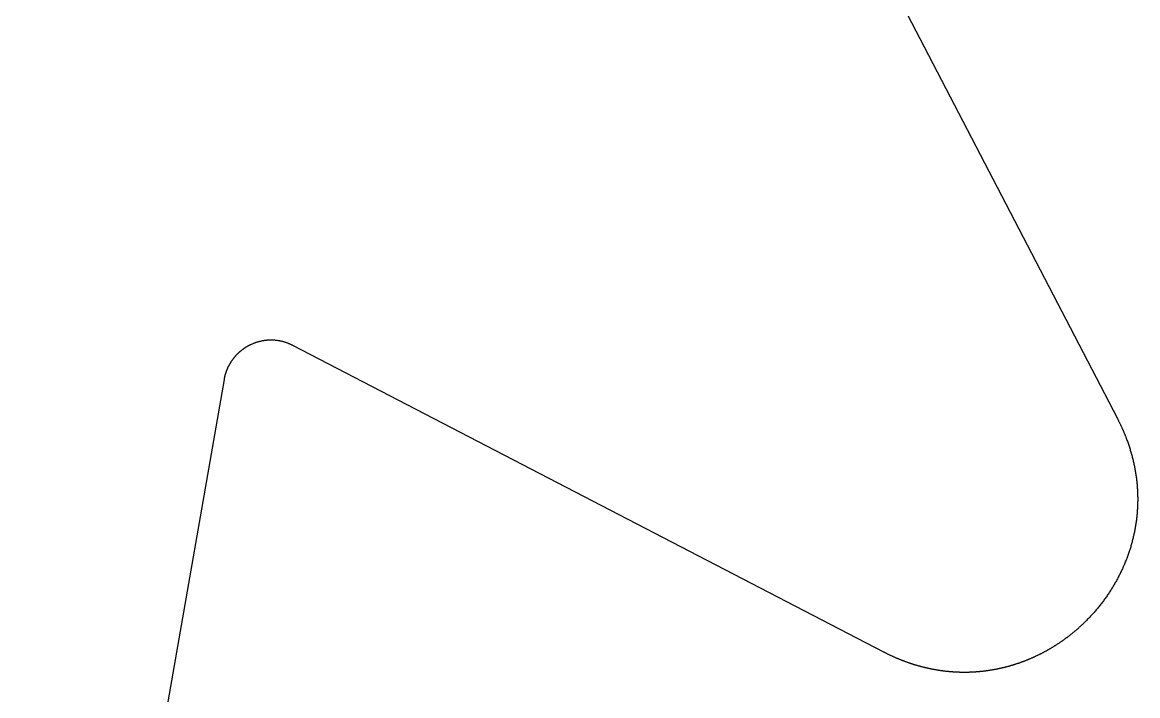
# Model space of a CAD drawing. Header units: millimetres. Extents: x 70 to 130, y -130 to -70.
# Drawn here: x 102.23 to 116.82, y -117.13 to -108.31 of the extents above; entities that cross this region are included whole.
import ezdxf

# ---------------------------------------------------------------- set-up
doc = ezdxf.new("R2010")
doc.units = ezdxf.units.MM
doc.layers.add('Edge.Cuts', color=254, linetype='CONTINUOUS', true_color=0xd0d2cd)

msp = doc.modelspace()

# ---------------------------------------------------------------- linework, layer by layer
at = {"layer": 'Edge.Cuts', "linetype": 'CONTINUOUS'}
for p, q in [((112.546721, -105.773006), (116.558604, -113.499871)), ((105.335087, -112.492098), (105.328228, -112.493867)), ((105.341964, -112.490407), (105.335087, -112.492098)), ((105.348856, -112.488794), (105.341964, -112.490407)), ((105.355763, -112.487261), (105.348856, -112.488794)), ((105.362683, -112.485805), (105.355763, -112.487261)), ((105.369617, -112.484429), (105.362683, -112.485805)), ((105.376563, -112.483132), (105.369617, -112.484429)), ((105.38352, -112.481914), (105.376563, -112.483132)), ((105.390487, -112.480776), (105.38352, -112.481914)), ((105.397464, -112.479717), (105.390487, -112.480776)), ((105.404448, -112.478737), (105.397464, -112.479717)), ((105.411441, -112.477837), (105.404448, -112.478737)), ((105.41844, -112.477017), (105.411441, -112.477837)), ((105.425444, -112.476276), (105.41844, -112.477017)), ((105.432454, -112.475616), (105.425444, -112.476276)), ((105.439467, -112.475035), (105.432454, -112.475616)), ((105.446484, -112.474534), (105.439467, -112.475035)), ((105.453503, -112.474113), (105.446484, -112.474534)), ((105.460523, -112.473772), (105.453503, -112.474113)), ((105.467544, -112.473511), (105.460523, -112.473772)), ((105.474566, -112.47333), (105.467544, -112.473511)), ((105.481586, -112.473228), (105.474566, -112.47333)), ((105.488604, -112.473207), (105.481586, -112.473228)), ((105.495621, -112.473265), (105.488604, -112.473207)), ((105.502634, -112.473404), (105.495621, -112.473265)), ((105.509643, -112.473622), (105.502634, -112.473404)), ((105.516647, -112.47392), (105.509643, -112.473622)), ((105.523647, -112.474298), (105.516647, -112.47392)), ((105.53064, -112.474755), (105.523647, -112.474298)), ((105.537627, -112.475292), (105.53064, -112.474755)), ((105.544606, -112.475908), (105.537627, -112.475292)), ((105.551577, -112.476604), (105.544606, -112.475908)), ((105.55854, -112.47738), (105.551577, -112.476604)), ((105.565494, -112.478234), (105.55854, -112.47738)), ((105.572437, -112.479168), (105.565494, -112.478234)), ((105.57937, -112.480182), (105.572437, -112.479168)), ((105.586292, -112.481274), (105.57937, -112.480182)), ((105.593203, -112.482445), (105.586292, -112.481274)), ((105.600101, -112.483696), (105.593203, -112.482445)), ((105.606986, -112.485025), (105.600101, -112.483696)), ((105.613858, -112.486433), (105.606986, -112.485025)), ((105.620716, -112.487919), (105.613858, -112.486433)), ((105.62756, -112.489485), (105.620716, -112.487919)), ((105.634389, -112.491128), (105.62756, -112.489485)), ((105.641202, -112.492851), (105.634389, -112.491128)), ((105.648, -112.494651), (105.641202, -112.492851)), ((105.062953, -112.638807), (105.060358, -112.641203)), ((105.065564, -112.636424), (105.062953, -112.638807)), ((105.068187, -112.634056), (105.065564, -112.636424)), ((105.070825, -112.631702), (105.068187, -112.634056)), ((105.073477, -112.629363), (105.070825, -112.631702)), ((105.076143, -112.627038), (105.073477, -112.629363)), ((105.078821, -112.624728), (105.076143, -112.627038)), ((105.081515, -112.622432), (105.078821, -112.624728)), ((105.08422, -112.620152), (105.081515, -112.622432)), ((105.086941, -112.617886), (105.08422, -112.620152)), ((105.089673, -112.615636), (105.086941, -112.617886)), ((105.09242, -112.6134), (105.089673, -112.615636)), ((105.095179, -112.61118), (105.09242, -112.6134)), ((105.097952, -112.608974), (105.095179, -112.61118)), ((105.100736, -112.606785), (105.097952, -112.608974)), ((105.103535, -112.60461), (105.100736, -112.606785)), ((105.106345, -112.602451), (105.103535, -112.60461)), ((105.109169, -112.600307), (105.106345, -112.602451)), ((105.112005, -112.598179), (105.109169, -112.600307)), ((105.114854, -112.596066), (105.112005, -112.598179)), ((105.117714, -112.59397), (105.114854, -112.596066)), ((105.120588, -112.591889), (105.117714, -112.59397)), ((105.123473, -112.589824), (105.120588, -112.591889)), ((105.126371, -112.587775), (105.123473, -112.589824)), ((105.12928, -112.585742), (105.126371, -112.587775)), ((105.132201, -112.583726), (105.12928, -112.585742)), ((105.135134, -112.581725), (105.132201, -112.583726)), ((105.138078, -112.579741), (105.135134, -112.581725)), ((105.141034, -112.577773), (105.138078, -112.579741)), ((105.144002, -112.575822), (105.141034, -112.577773)), ((105.14698, -112.573887), (105.144002, -112.575822)), ((105.14997, -112.571969), (105.14698, -112.573887)), ((105.152971, -112.570067), (105.14997, -112.571969)), ((105.155983, -112.568182), (105.152971, -112.570067)), ((105.159006, -112.566314), (105.155983, -112.568182)), ((105.162039, -112.564463), (105.159006, -112.566314)), ((105.165083, -112.562629), (105.162039, -112.564463)), ((105.168138, -112.560812), (105.165083, -112.562629)), ((105.171203, -112.559012), (105.168138, -112.560812)), ((105.174279, -112.557229), (105.171203, -112.559012)), ((105.177364, -112.555463), (105.174279, -112.557229)), ((105.18046, -112.553715), (105.177364, -112.555463)), ((105.183565, -112.551984), (105.18046, -112.553715)), ((105.186681, -112.55027), (105.183565, -112.551984)), ((105.189806, -112.548574), (105.186681, -112.55027)), ((105.192941, -112.546895), (105.189806, -112.548574)), ((105.196085, -112.545234), (105.192941, -112.546895)), ((105.199238, -112.543591), (105.196085, -112.545234)), ((105.202401, -112.541965), (105.199238, -112.543591)), ((105.205573, -112.540357), (105.202401, -112.541965)), ((105.208754, -112.538767), (105.205573, -112.540357)), ((105.215142, -112.535641), (105.208754, -112.538767)), ((105.221565, -112.532588), (105.215142, -112.535641)), ((105.228022, -112.529606), (105.221565, -112.532588)), ((105.234511, -112.526698), (105.228022, -112.529606)), ((105.241032, -112.523863), (105.234511, -112.526698)), ((105.247583, -112.521102), (105.241032, -112.523863)), ((105.254164, -112.518416), (105.247583, -112.521102)), ((105.260774, -112.515804), (105.254164, -112.518416)), ((105.267411, -112.513267), (105.260774, -112.515804)), ((105.274075, -112.510806), (105.267411, -112.513267)), ((105.280765, -112.50842), (105.274075, -112.510806)), ((105.287479, -112.50611), (105.280765, -112.50842)), ((105.294217, -112.503877), (105.287479, -112.50611)), ((105.300978, -112.50172), (105.294217, -112.503877)), ((105.30776, -112.499641), (105.300978, -112.50172)), ((105.314563, -112.497639), (105.30776, -112.499641)), ((105.321386, -112.495714), (105.314563, -112.497639)), ((105.328228, -112.493867), (105.321386, -112.495714)), ((105.654781, -112.496531), (105.648, -112.494651)), ((105.661545, -112.498488), (105.654781, -112.496531)), ((105.668292, -112.500523), (105.661545, -112.498488)), ((105.675022, -112.502637), (105.668292, -112.500523)), ((105.681733, -112.504829), (105.675022, -112.502637)), ((105.688425, -112.507098), (105.681733, -112.504829)), ((105.695099, -112.509446), (105.688425, -112.507098)), ((105.701753, -112.511871), (105.695099, -112.509446)), ((105.708387, -112.514375), (105.701753, -112.511871)), ((105.715001, -112.516956), (105.708387, -112.514375)), ((105.721594, -112.519614), (105.715001, -112.516956)), ((105.728166, -112.522351), (105.721594, -112.519614)), ((105.734717, -112.525165), (105.728166, -112.522351)), ((105.741246, -112.528057), (105.734717, -112.525165)), ((105.747752, -112.531027), (105.741246, -112.528057)), ((105.754237, -112.534074), (105.747752, -112.531027)), ((105.760698, -112.537199), (105.754237, -112.534074)), ((105.767136, -112.540401), (105.760698, -112.537199)), ((105.773551, -112.543681), (105.767136, -112.540401)), ((113.501664, -116.556187), (105.773551, -112.543681)), ((104.946578, -112.783425), (104.944826, -112.786462)), ((104.948347, -112.7804), (104.946578, -112.783425)), ((104.950134, -112.777382), (104.948347, -112.7804)), ((104.951937, -112.774378), (104.950134, -112.777382)), ((104.953759, -112.771381), (104.951937, -112.774378)), ((104.955596, -112.768397), (104.953759, -112.771381)), ((104.957452, -112.765422), (104.955596, -112.768397)), ((104.959324, -112.762459), (104.957452, -112.765422)), ((104.961213, -112.759504), (104.959324, -112.762459)), ((104.963119, -112.756563), (104.961213, -112.759504)), ((104.965043, -112.75363), (104.963119, -112.756563)), ((104.966982, -112.75071), (104.965043, -112.75363)), ((104.968939, -112.747798), (104.966982, -112.75071)), ((104.970912, -112.7449), (104.968939, -112.747798)), ((104.972903, -112.742011), (104.970912, -112.7449)), ((104.974909, -112.739135), (104.972903, -112.742011)), ((104.976933, -112.736268), (104.974909, -112.739135)), ((104.978972, -112.733414), (104.976933, -112.736268)), ((104.981029, -112.73057), (104.978972, -112.733414)), ((104.983102, -112.727739), (104.981029, -112.73057)), ((104.985192, -112.724917), (104.983102, -112.727739)), ((104.987297, -112.722109), (104.985192, -112.724917)), ((104.989419, -112.719311), (104.987297, -112.722109)), ((104.991557, -112.716527), (104.989419, -112.719311)), ((104.993712, -112.713752), (104.991557, -112.716527)), ((104.995882, -112.710991), (104.993712, -112.713752)), ((104.998069, -112.70824), (104.995882, -112.710991)), ((105.000271, -112.705504), (104.998069, -112.70824)), ((105.002491, -112.702777), (105.000271, -112.705504)), ((105.004725, -112.700064), (105.002491, -112.702777)), ((105.006976, -112.697362), (105.004725, -112.700064)), ((105.009241, -112.694674), (105.006976, -112.697362)), ((105.011524, -112.691997), (105.009241, -112.694674)), ((105.013821, -112.689334), (105.011524, -112.691997)), ((105.016135, -112.686681), (105.013821, -112.689334)), ((105.018463, -112.684044), (105.016135, -112.686681)), ((105.020807, -112.681417), (105.018463, -112.684044)), ((105.023166, -112.678804), (105.020807, -112.681417)), ((105.025542, -112.676203), (105.023166, -112.678804)), ((105.027931, -112.673617), (105.025542, -112.676203)), ((105.030337, -112.671042), (105.027931, -112.673617)), ((105.032757, -112.668482), (105.030337, -112.671042)), ((105.035193, -112.665933), (105.032757, -112.668482)), ((105.037643, -112.6634), (105.035193, -112.665933)), ((105.040109, -112.660878), (105.037643, -112.6634)), ((105.042588, -112.658371), (105.040109, -112.660878)), ((105.045083, -112.655877), (105.042588, -112.658371)), ((105.047592, -112.653397), (105.045083, -112.655877)), ((105.050117, -112.65093), (105.047592, -112.653397)), ((105.052655, -112.648478), (105.050117, -112.65093)), ((105.055209, -112.646038), (105.052655, -112.648478)), ((105.057775, -112.643614), (105.055209, -112.646038)), ((105.060358, -112.641203), (105.057775, -112.643614)), ((104.885366, -112.929159), (104.884426, -112.932589)), ((104.886325, -112.925735), (104.885366, -112.929159)), ((104.887303, -112.92232), (104.886325, -112.925735)), ((104.888299, -112.918911), (104.887303, -112.92232)), ((104.889314, -112.915511), (104.888299, -112.918911)), ((104.890347, -112.912118), (104.889314, -112.915511)), ((104.891399, -112.908734), (104.890347, -112.912118)), ((104.89247, -112.905357), (104.891399, -112.908734)), ((104.893558, -112.901989), (104.89247, -112.905357)), ((104.894666, -112.898627), (104.893558, -112.901989)), ((104.895791, -112.895276), (104.894666, -112.898627)), ((104.896936, -112.89193), (104.895791, -112.895276)), ((104.898098, -112.888595), (104.896936, -112.89193)), ((104.899279, -112.885266), (104.898098, -112.888595)), ((104.900478, -112.881948), (104.899279, -112.885266)), ((104.901696, -112.878635), (104.900478, -112.881948)), ((104.902931, -112.875333), (104.901696, -112.878635)), ((104.904186, -112.872037), (104.902931, -112.875333)), ((104.905457, -112.868752), (104.904186, -112.872037)), ((104.906748, -112.865473), (104.905457, -112.868752)), ((104.908056, -112.862205), (104.906748, -112.865473)), ((104.909383, -112.858944), (104.908056, -112.862205)), ((104.910728, -112.855693), (104.909383, -112.858944)), ((104.912091, -112.852449), (104.910728, -112.855693)), ((104.913471, -112.849216), (104.912091, -112.852449)), ((104.91487, -112.845989), (104.913471, -112.849216)), ((104.916287, -112.842774), (104.91487, -112.845989)), ((104.917722, -112.839565), (104.916287, -112.842774)), ((104.919174, -112.836367), (104.917722, -112.839565)), ((104.920645, -112.833176), (104.919174, -112.836367)), ((104.922133, -112.829997), (104.920645, -112.833176)), ((104.92364, -112.826825), (104.922133, -112.829997)), ((104.925163, -112.823664), (104.92364, -112.826825)), ((104.926705, -112.82051), (104.925163, -112.823664)), ((104.928264, -112.817368), (104.926705, -112.82051)), ((104.929842, -112.814233), (104.928264, -112.817368)), ((104.931436, -112.811109), (104.929842, -112.814233)), ((104.933049, -112.807993), (104.931436, -112.811109)), ((104.934679, -112.804889), (104.933049, -112.807993)), ((104.936327, -112.801792), (104.934679, -112.804889)), ((104.937991, -112.798707), (104.936327, -112.801792)), ((104.939674, -112.79563), (104.937991, -112.798707)), ((104.941374, -112.792565), (104.939674, -112.79563)), ((104.943092, -112.789507), (104.941374, -112.792565)), ((104.944826, -112.786462), (104.943092, -112.789507)), ((104.871626, -112.990277), (102.233215, -128.122782)), ((104.872576, -112.984954), (104.871626, -112.990277)), ((104.873234, -112.981411), (104.872576, -112.984954)), ((104.87391, -112.977878), (104.873234, -112.981411)), ((104.874606, -112.974349), (104.87391, -112.977878)), ((104.87532, -112.97083), (104.874606, -112.974349)), ((104.876054, -112.967315), (104.87532, -112.97083)), ((104.876806, -112.963811), (104.876054, -112.967315)), ((104.877578, -112.960311), (104.876806, -112.963811)), ((104.878367, -112.956821), (104.877578, -112.960311)), ((104.879177, -112.953336), (104.878367, -112.956821)), ((104.880004, -112.949861), (104.879177, -112.953336)), ((104.880851, -112.94639), (104.880004, -112.949861)), ((104.881717, -112.94293), (104.880851, -112.94639)), ((104.882601, -112.939475), (104.881717, -112.94293)), ((104.883504, -112.936029), (104.882601, -112.939475)), ((104.884426, -112.932589), (104.883504, -112.936029)), ((116.558604, -113.499871), (116.561902, -113.50625)), ((116.561902, -113.50625), (116.565178, -113.51263)), ((116.565178, -113.51263), (116.568433, -113.519014)), ((116.568433, -113.519014), (116.571666, -113.525398)), ((116.571666, -113.525398), (116.574879, -113.531787)), ((116.574879, -113.531787), (116.578069, -113.538176)), ((116.578069, -113.538176), (116.581239, -113.544568)), ((116.581239, -113.544568), (116.584388, -113.550962)), ((116.584388, -113.550962), (116.587515, -113.557359)), ((116.587515, -113.557359), (116.590621, -113.563757)), ((116.590621, -113.563757), (116.593707, -113.570158)), ((116.593707, -113.570158), (116.59677, -113.57656)), ((116.59677, -113.57656), (116.599813, -113.582966)), ((116.599813, -113.582966), (116.602835, -113.589372)), ((116.602835, -113.589372), (116.605836, -113.595782)), ((116.605836, -113.595782), (116.608815, -113.602193)), ((116.608815, -113.602193), (116.611774, -113.608607)), ((116.611774, -113.608607), (116.614711, -113.615022)), ((116.614711, -113.615022), (116.617628, -113.62144)), ((116.617628, -113.62144), (116.620523, -113.627859)), ((116.620523, -113.627859), (116.623397, -113.634281)), ((116.623397, -113.634281), (116.62625, -113.640704)), ((116.62625, -113.640704), (116.629083, -113.647131)), ((116.629083, -113.647131), (116.631894, -113.653558)), ((116.631894, -113.653558), (116.634685, -113.659988)), ((116.634685, -113.659988), (116.637455, -113.666419)), ((116.637455, -113.666419), (116.640204, -113.672854)), ((116.640204, -113.672854), (116.642931, -113.679289)), ((116.642931, -113.679289), (116.645638, -113.685727)), ((116.645638, -113.685727), (116.648324, -113.692166)), ((116.648324, -113.692166), (116.65099, -113.698608)), ((116.65099, -113.698608), (116.653634, -113.705051)), ((116.653634, -113.705051), (116.656258, -113.711497)), ((116.656258, -113.711497), (116.65886, -113.717944)), ((116.65886, -113.717944), (116.661443, -113.724394)), ((116.661443, -113.724394), (116.664004, -113.730844)), ((116.664004, -113.730844), (116.666545, -113.737298)), ((116.666545, -113.737298), (116.669064, -113.743751)), ((116.669064, -113.743751), (116.671563, -113.750209)), ((116.671563, -113.750209), (116.674041, -113.756666)), ((116.674041, -113.756666), (116.678936, -113.769589)), ((116.678936, -113.769589), (116.683748, -113.782518)), ((116.683748, -113.782518), (116.688477, -113.795454)), ((116.688477, -113.795454), (116.693124, -113.808397)), ((116.693124, -113.808397), (116.697688, -113.821347)), ((116.697688, -113.821347), (116.70217, -113.834304)), ((116.70217, -113.834304), (116.706569, -113.847268)), ((116.706569, -113.847268), (116.710887, -113.860238)), ((116.710887, -113.860238), (116.715122, -113.873214)), ((116.715122, -113.873214), (116.719276, -113.886197)), ((116.719276, -113.886197), (116.723347, -113.899186)), ((116.723347, -113.899186), (116.727337, -113.912181)), ((116.727337, -113.912181), (116.731245, -113.925182)), ((116.731245, -113.925182), (116.735071, -113.938188)), ((116.735071, -113.938188), (116.738816, -113.951201)), ((116.738816, -113.951201), (116.742479, -113.964219)), ((116.742479, -113.964219), (116.746061, -113.977243)), ((116.746061, -113.977243), (116.749561, -113.990272)), ((116.749561, -113.990272), (116.75298, -114.003307)), ((116.75298, -114.003307), (116.756318, -114.016347)), ((116.756318, -114.016347), (116.759575, -114.029392)), ((116.759575, -114.029392), (116.76275, -114.042441)), ((116.76275, -114.042441), (116.765845, -114.055496)), ((116.765845, -114.055496), (116.768858, -114.068555)), ((116.768858, -114.068555), (116.771791, -114.081619)), ((116.771791, -114.081619), (116.774643, -114.094688)), ((116.774643, -114.094688), (116.777414, -114.10776)), ((116.777414, -114.10776), (116.780104, -114.120837)), ((116.780104, -114.120837), (116.782713, -114.133918)), ((116.782713, -114.133918), (116.785242, -114.147003)), ((116.785242, -114.147003), (116.78769, -114.160092)), ((116.78769, -114.160092), (116.790057, -114.173185)), ((116.790057, -114.173185), (116.792344, -114.18628)), ((116.792344, -114.18628), (116.79455, -114.19938)), ((116.79455, -114.19938), (116.796676, -114.212482)), ((116.796676, -114.212482), (116.798721, -114.225588)), ((116.798721, -114.225588), (116.800686, -114.238697)), ((116.800686, -114.238697), (116.802571, -114.251808)), ((116.802571, -114.251808), (116.804375, -114.264923)), ((116.804375, -114.264923), (116.806099, -114.278039)), ((116.806099, -114.278039), (116.807743, -114.291158)), ((116.807743, -114.291158), (116.809306, -114.304279)), ((116.809306, -114.304279), (116.810789, -114.317403)), ((116.810789, -114.317403), (116.812192, -114.330528)), ((116.812192, -114.330528), (116.813515, -114.343655)), ((116.813515, -114.343655), (116.814758, -114.356783)), ((116.814758, -114.356783), (116.81592, -114.369913)), ((116.81592, -114.369913), (116.817002, -114.383044)), ((116.817002, -114.383044), (116.818005, -114.396176)), ((116.818005, -114.396176), (116.818927, -114.409308)), ((116.818927, -114.409308), (116.819769, -114.422442)), ((116.819769, -114.422442), (116.820531, -114.435576)), ((116.820531, -114.435576), (116.821213, -114.44871)), ((116.821213, -114.44871), (116.821815, -114.461844)), ((116.821815, -114.461844), (116.822337, -114.474979)), ((116.822337, -114.474979), (116.822779, -114.488113)), ((116.822779, -114.488113), (116.823141, -114.501246)), ((116.823141, -114.501246), (116.823423, -114.514379)), ((116.823423, -114.514379), (116.823625, -114.527511)), ((116.823625, -114.527511), (116.823747, -114.540642)), ((116.820574, -114.671843), (116.819817, -114.684948)), ((116.821251, -114.658735), (116.820574, -114.671843)), ((116.821848, -114.645624), (116.821251, -114.658735)), ((116.822365, -114.63251), (116.821848, -114.645624)), ((116.822802, -114.619392), (116.822365, -114.63251)), ((116.823159, -114.606272), (116.822802, -114.619392)), ((116.823437, -114.59315), (116.823159, -114.606272)), ((116.823634, -114.580026), (116.823437, -114.59315)), ((116.823752, -114.566899), (116.823634, -114.580026)), ((116.823747, -114.540642), (116.823789, -114.553771)), ((116.823789, -114.553771), (116.823752, -114.566899)), ((116.807862, -114.815739), (116.806227, -114.828787)), ((116.809416, -114.802685), (116.807862, -114.815739)), ((116.810891, -114.789624), (116.809416, -114.802685)), ((116.812286, -114.776557), (116.810891, -114.789624)), ((116.813601, -114.763485), (116.812286, -114.776557)), ((116.814837, -114.750407), (116.813601, -114.763485)), ((116.815993, -114.737324), (116.814837, -114.750407)), ((116.817069, -114.724237), (116.815993, -114.737324)), ((116.818065, -114.711145), (116.817069, -114.724237)), ((116.818981, -114.698048), (116.818065, -114.711145)), ((116.819817, -114.684948), (116.818981, -114.698048)), ((116.782994, -114.971803), (116.780405, -114.98475)), ((116.785504, -114.958846), (116.782994, -114.971803)), ((116.787935, -114.945879), (116.785504, -114.958846)), ((116.790285, -114.932903), (116.787935, -114.945879)), ((116.792557, -114.919918), (116.790285, -114.932903)), ((116.794749, -114.906923), (116.792557, -114.919918)), ((116.796861, -114.89392), (116.794749, -114.906923)), ((116.798894, -114.880909), (116.796861, -114.89392)), ((116.800847, -114.86789), (116.798894, -114.880909)), ((116.80272, -114.854863), (116.800847, -114.86789)), ((116.804514, -114.841828), (116.80272, -114.854863)), ((116.806227, -114.828787), (116.804514, -114.841828)), ((116.75015, -115.113583), (116.746689, -115.126395)), ((116.753531, -115.100757), (116.75015, -115.113583)), ((116.756834, -115.087918), (116.753531, -115.100757)), ((116.760058, -115.075064), (116.756834, -115.087918)), ((116.763202, -115.062198), (116.760058, -115.075064)), ((116.766267, -115.04932), (116.763202, -115.062198)), ((116.769254, -115.036429), (116.766267, -115.04932)), ((116.77216, -115.023526), (116.769254, -115.036429)), ((116.774988, -115.010612), (116.77216, -115.023526)), ((116.777736, -114.997686), (116.774988, -115.010612)), ((116.780405, -114.98475), (116.777736, -114.997686)), ((116.707753, -115.253657), (116.703429, -115.266289)), ((116.712, -115.241007), (116.707753, -115.253657)), ((116.716168, -115.228339), (116.712, -115.241007)), ((116.720258, -115.215653), (116.716168, -115.228339)), ((116.72427, -115.202951), (116.720258, -115.215653)), ((116.728203, -115.190231), (116.72427, -115.202951)), ((116.732058, -115.177495), (116.728203, -115.190231)), ((116.735834, -115.164743), (116.732058, -115.177495)), ((116.739531, -115.151976), (116.735834, -115.164743)), ((116.743149, -115.139193), (116.739531, -115.151976)), ((116.746689, -115.126395), (116.743149, -115.139193)), ((116.650728, -115.403898), (116.645474, -115.416275)), ((116.655905, -115.391497), (116.650728, -115.403898)), ((116.661006, -115.379073), (116.655905, -115.391497)), ((116.666029, -115.366627), (116.661006, -115.379073)), ((116.670975, -115.354158), (116.666029, -115.366627)), ((116.675844, -115.341667), (116.670975, -115.354158)), ((116.680636, -115.329155), (116.675844, -115.341667)), ((116.68535, -115.316622), (116.680636, -115.329155)), ((116.689986, -115.304069), (116.68535, -115.316622)), ((116.694545, -115.291495), (116.689986, -115.304069)), ((116.699026, -115.278901), (116.694545, -115.291495)), ((116.703429, -115.266289), (116.699026, -115.278901)), ((116.582656, -115.550724), (116.576493, -115.562781)), ((116.588744, -115.538639), (116.582656, -115.550724)), ((116.594757, -115.526524), (116.588744, -115.538639)), ((116.600695, -115.514382), (116.594757, -115.526524)), ((116.606558, -115.502211), (116.600695, -115.514382)), ((116.612345, -115.490013), (116.606558, -115.502211)), ((116.618057, -115.477788), (116.612345, -115.490013)), ((116.623692, -115.465536), (116.618057, -115.477788)), ((116.629252, -115.453259), (116.623692, -115.465536)), ((116.634736, -115.440955), (116.629252, -115.453259)), ((116.640143, -115.428627), (116.634736, -115.440955)), ((116.645474, -115.416275), (116.640143, -115.428627)), ((116.50383, -115.693319), (116.496787, -115.704984)), ((116.5108, -115.681618), (116.50383, -115.693319)), ((116.517699, -115.669883), (116.5108, -115.681618)), ((116.524525, -115.658113), (116.517699, -115.669883)), ((116.531278, -115.64631), (116.524525, -115.658113)), ((116.537958, -115.634473), (116.531278, -115.64631)), ((116.544565, -115.622604), (116.537958, -115.634473)), ((116.551099, -115.610702), (116.544565, -115.622604)), ((116.557558, -115.598768), (116.551099, -115.610702)), ((116.563944, -115.586803), (116.557558, -115.598768)), ((116.570256, -115.574807), (116.563944, -115.586803)), ((116.576493, -115.562781), (116.570256, -115.574807)), ((116.406758, -115.842017), (116.398805, -115.853175)), ((116.414643, -115.830817), (116.406758, -115.842017)), ((116.422459, -115.819575), (116.414643, -115.830817)), ((116.430207, -115.808292), (116.422459, -115.819575)), ((116.437885, -115.796968), (116.430207, -115.808292)), ((116.445494, -115.785605), (116.437885, -115.796968)), ((116.453033, -115.774202), (116.445494, -115.785605)), ((116.460502, -115.76276), (116.453033, -115.774202)), ((116.467901, -115.751279), (116.460502, -115.76276)), ((116.475229, -115.739761), (116.467901, -115.751279)), ((116.482487, -115.728205), (116.475229, -115.739761)), ((116.489673, -115.716613), (116.482487, -115.728205)), ((116.496787, -115.704984), (116.489673, -115.716613)), ((116.289365, -115.994172), (116.280494, -116.004687)), ((116.298173, -115.983607), (116.289365, -115.994172)), ((116.306917, -115.972994), (116.298173, -115.983607)), ((116.315597, -115.962332), (116.306917, -115.972994)), ((116.324213, -115.951623), (116.315597, -115.962332)), ((116.332765, -115.940866), (116.324213, -115.951623)), ((116.341251, -115.930063), (116.332765, -115.940866)), ((116.349672, -115.919213), (116.341251, -115.930063)), ((116.358028, -115.908318), (116.349672, -115.919213)), ((116.366317, -115.897378), (116.358028, -115.908318)), ((116.374539, -115.886393), (116.366317, -115.897378)), ((116.382695, -115.875364), (116.374539, -115.886393)), ((116.390784, -115.864291), (116.382695, -115.875364)), ((116.398805, -115.853175), (116.390784, -115.864291)), ((116.159617, -116.136687), (116.149906, -116.146462)), ((116.16927, -116.126856), (116.159617, -116.136687)), ((116.178866, -116.116969), (116.16927, -116.126856)), ((116.188404, -116.107027), (116.178866, -116.116969)), ((116.197883, -116.097031), (116.188404, -116.107027)), ((116.207303, -116.086981), (116.197883, -116.097031)), ((116.216664, -116.076877), (116.207303, -116.086981)), ((116.225966, -116.066719), (116.216664, -116.076877)), ((116.235207, -116.05651), (116.225966, -116.066719)), ((116.244387, -116.046248), (116.235207, -116.05651)), ((116.253506, -116.035934), (116.244387, -116.046248)), ((116.262564, -116.025569), (116.253506, -116.035934)), ((116.27156, -116.015153), (116.262564, -116.025569)), ((116.280494, -116.004687), (116.27156, -116.015153)), ((115.997712, -116.28606), (115.992438, -116.290477)), ((116.002974, -116.281627), (115.997712, -116.28606)), ((116.008223, -116.277179), (116.002974, -116.281627)), ((116.01346, -116.272714), (116.008223, -116.277179)), ((116.018683, -116.268235), (116.01346, -116.272714)), ((116.023895, -116.263739), (116.018683, -116.268235)), ((116.029094, -116.259229), (116.023895, -116.263739)), ((116.03428, -116.254702), (116.029094, -116.259229)), ((116.039453, -116.250161), (116.03428, -116.254702)), ((116.044614, -116.245604), (116.039453, -116.250161)), ((116.049761, -116.241032), (116.044614, -116.245604)), ((116.054896, -116.236444), (116.049761, -116.241032)), ((116.060017, -116.231842), (116.054896, -116.236444)), ((116.065126, -116.227224), (116.060017, -116.231842)), ((116.070221, -116.222591), (116.065126, -116.227224)), ((116.075303, -116.217943), (116.070221, -116.222591)), ((116.080372, -116.21328), (116.075303, -116.217943)), ((116.085427, -116.208603), (116.080372, -116.21328)), ((116.090469, -116.20391), (116.085427, -116.208603)), ((116.095498, -116.199203), (116.090469, -116.20391)), ((116.100513, -116.194481), (116.095498, -116.199203)), ((116.105514, -116.189744), (116.100513, -116.194481)), ((116.110502, -116.184993), (116.105514, -116.189744)), ((116.115476, -116.180227), (116.110502, -116.184993)), ((116.120436, -116.175446), (116.115476, -116.180227)), ((116.125383, -116.170651), (116.120436, -116.175446)), ((116.130316, -116.165842), (116.125383, -116.170651)), ((116.135234, -116.161018), (116.130316, -116.165842)), ((116.140139, -116.15618), (116.135234, -116.161018)), ((116.14503, -116.151328), (116.140139, -116.15618)), ((116.149906, -116.146462), (116.14503, -116.151328)), ((115.806221, -116.430953), (115.800554, -116.43479)), ((115.811877, -116.4271), (115.806221, -116.430953)), ((115.817524, -116.423228), (115.811877, -116.4271)), ((115.823159, -116.41934), (115.817524, -116.423228)), ((115.828785, -116.415433), (115.823159, -116.41934)), ((115.8344, -116.411511), (115.828785, -116.415433)), ((115.840005, -116.40757), (115.8344, -116.411511)), ((115.845599, -116.403614), (115.840005, -116.40757)), ((115.851184, -116.399639), (115.845599, -116.403614)), ((115.856756, -116.395648), (115.851184, -116.399639)), ((115.862319, -116.39164), (115.856756, -116.395648)), ((115.86787, -116.387615), (115.862319, -116.39164)), ((115.873412, -116.383573), (115.86787, -116.387615)), ((115.878941, -116.379515), (115.873412, -116.383573)), ((115.88446, -116.375439), (115.878941, -116.379515)), ((115.889968, -116.371347), (115.88446, -116.375439)), ((115.895465, -116.367238), (115.889968, -116.371347)), ((115.90095, -116.363113), (115.895465, -116.367238)), ((115.906425, -116.35897), (115.90095, -116.363113)), ((115.911888, -116.354812), (115.906425, -116.35897)), ((115.91734, -116.350636), (115.911888, -116.354812)), ((115.92278, -116.346445), (115.91734, -116.350636)), ((115.928209, -116.342237), (115.92278, -116.346445)), ((115.933626, -116.338013), (115.928209, -116.342237)), ((115.939033, -116.333772), (115.933626, -116.338013)), ((115.944426, -116.329515), (115.939033, -116.333772)), ((115.949809, -116.325241), (115.944426, -116.329515)), ((115.955179, -116.320952), (115.949809, -116.325241)), ((115.960538, -116.316647), (115.955179, -116.320952)), ((115.965885, -116.312325), (115.960538, -116.316647)), ((115.97122, -116.307987), (115.965885, -116.312325)), ((115.976542, -116.303634), (115.97122, -116.307987)), ((115.981853, -116.299264), (115.976542, -116.303634)), ((115.987152, -116.294879), (115.981853, -116.299264)), ((115.992438, -116.290477), (115.987152, -116.294879)), ((113.501976, -116.556349), (113.501664, -116.556187)), ((113.508357, -116.559649), (113.501976, -116.556349)), ((113.51474, -116.562927), (113.508357, -116.559649)), ((113.521126, -116.566184), (113.51474, -116.562927)), ((113.527513, -116.569419), (113.521126, -116.566184)), ((113.533903, -116.572634), (113.527513, -116.569419)), ((113.540295, -116.575827), (113.533903, -116.572634)), ((113.54669, -116.578999), (113.540295, -116.575827)), ((115.5603, -116.576752), (115.554265, -116.579831)), ((115.566326, -116.573656), (115.5603, -116.576752)), ((115.572346, -116.570539), (115.566326, -116.573656)), ((115.578356, -116.567405), (115.572346, -116.570539)), ((115.584361, -116.564252), (115.578356, -116.567405)), ((115.590356, -116.561081), (115.584361, -116.564252)), ((115.596345, -116.55789), (115.590356, -116.561081)), ((115.602325, -116.554682), (115.596345, -116.55789)), ((115.608299, -116.551454), (115.602325, -116.554682)), ((115.614262, -116.548209), (115.608299, -116.551454)), ((115.62022, -116.544945), (115.614262, -116.548209)), ((115.626167, -116.541663), (115.62022, -116.544945)), ((115.632109, -116.538361), (115.626167, -116.541663)), ((115.63804, -116.535043), (115.632109, -116.538361)), ((115.643965, -116.531705), (115.63804, -116.535043)), ((115.64988, -116.52835), (115.643965, -116.531705)), ((115.655788, -116.524975), (115.64988, -116.52835)), ((115.661686, -116.521584), (115.655788, -116.524975)), ((115.667577, -116.518173), (115.661686, -116.521584)), ((115.673458, -116.514745), (115.667577, -116.518173)), ((115.679332, -116.511297), (115.673458, -116.514745)), ((115.685195, -116.507833), (115.679332, -116.511297)), ((115.691052, -116.50435), (115.685195, -116.507833)), ((115.696897, -116.50085), (115.691052, -116.50435)), ((115.702736, -116.49733), (115.696897, -116.50085)), ((115.708564, -116.493794), (115.702736, -116.49733)), ((115.714385, -116.490239), (115.708564, -116.493794)), ((115.720195, -116.486667), (115.714385, -116.490239)), ((115.725997, -116.483076), (115.720195, -116.486667)), ((115.731788, -116.479468), (115.725997, -116.483076)), ((115.737572, -116.475841), (115.731788, -116.479468)), ((115.743345, -116.472198), (115.737572, -116.475841)), ((115.74911, -116.468536), (115.743345, -116.472198)), ((115.754864, -116.464857), (115.74911, -116.468536)), ((115.76061, -116.46116), (115.754864, -116.464857)), ((115.766345, -116.457446), (115.76061, -116.46116)), ((115.772072, -116.453713), (115.766345, -116.457446)), ((115.777787, -116.449964), (115.772072, -116.453713)), ((115.783495, -116.446196), (115.777787, -116.449964)), ((115.78919, -116.442412), (115.783495, -116.446196)), ((115.794878, -116.438609), (115.78919, -116.442412)), ((115.800554, -116.43479), (115.794878, -116.438609)), ((113.553086, -116.582149), (113.54669, -116.578999)), ((113.559486, -116.585279), (113.553086, -116.582149)), ((113.565886, -116.588387), (113.559486, -116.585279)), ((113.57229, -116.591475), (113.565886, -116.588387)), ((113.578695, -116.59454), (113.57229, -116.591475)), ((113.585103, -116.597586), (113.578695, -116.59454)), ((113.591513, -116.600609), (113.585103, -116.597586)), ((113.597925, -116.603612), (113.591513, -116.600609)), ((113.604339, -116.606593), (113.597925, -116.603612)), ((113.610756, -116.609554), (113.604339, -116.606593)), ((113.617173, -116.612493), (113.610756, -116.609554)), ((113.623594, -116.615412), (113.617173, -116.612493)), ((113.630016, -116.618309), (113.623594, -116.615412)), ((113.636441, -116.621186), (113.630016, -116.618309)), ((113.642867, -116.624041), (113.636441, -116.621186)), ((113.649297, -116.626876), (113.642867, -116.624041)), ((113.655727, -116.629689), (113.649297, -116.626876)), ((113.66216, -116.632482), (113.655727, -116.629689)), ((113.668594, -116.635253), (113.66216, -116.632482)), ((113.675032, -116.638004), (113.668594, -116.635253)), ((113.68147, -116.640733), (113.675032, -116.638004)), ((113.687911, -116.643442), (113.68147, -116.640733)), ((113.694353, -116.64613), (113.687911, -116.643442)), ((113.700799, -116.648798), (113.694353, -116.64613)), ((113.707245, -116.651444), (113.700799, -116.648798)), ((113.713694, -116.654069), (113.707245, -116.651444)), ((113.720144, -116.656674), (113.713694, -116.654069)), ((113.726597, -116.659258), (113.720144, -116.656674)), ((113.73305, -116.661821), (113.726597, -116.659258)), ((113.739507, -116.664363), (113.73305, -116.661821)), ((113.745964, -116.666884), (113.739507, -116.664363)), ((113.752425, -116.669386), (113.745964, -116.666884)), ((113.758886, -116.671865), (113.752425, -116.669386)), ((113.76535, -116.674325), (113.758886, -116.671865)), ((113.771815, -116.676763), (113.76535, -116.674325)), ((113.778283, -116.679182), (113.771815, -116.676763)), ((113.784751, -116.681578), (113.778283, -116.679182)), ((113.791223, -116.683955), (113.784751, -116.681578)), ((113.797694, -116.686311), (113.791223, -116.683955)), ((113.80417, -116.688647), (113.797694, -116.686311)), ((113.810645, -116.690961), (113.80417, -116.688647)), ((113.817123, -116.693255), (113.810645, -116.690961)), ((113.823602, -116.695528), (113.817123, -116.693255)), ((113.830084, -116.697781), (113.823602, -116.695528)), ((113.836566, -116.700013), (113.830084, -116.697781)), ((113.843052, -116.702225), (113.836566, -116.700013)), ((113.849537, -116.704416), (113.843052, -116.702225)), ((113.856026, -116.706587), (113.849537, -116.704416)), ((113.862514, -116.708736), (113.856026, -116.706587)), ((113.869006, -116.710866), (113.862514, -116.708736)), ((113.875498, -116.712975), (113.869006, -116.710866)), ((113.881994, -116.715063), (113.875498, -116.712975)), ((113.888488, -116.717131), (113.881994, -116.715063)), ((113.894987, -116.719179), (113.888488, -116.717131)), ((113.901485, -116.721205), (113.894987, -116.719179)), ((113.907987, -116.723212), (113.901485, -116.721205)), ((113.914488, -116.725198), (113.907987, -116.723212)), ((115.199932, -116.723762), (115.193564, -116.725724)), ((115.206293, -116.721781), (115.199932, -116.723762)), ((115.212653, -116.719779), (115.206293, -116.721781)), ((115.219005, -116.717758), (115.212653, -116.719779)), ((115.225356, -116.715717), (115.219005, -116.717758)), ((115.2317, -116.713657), (115.225356, -116.715717)), ((115.238042, -116.711577), (115.2317, -116.713657)), ((115.244377, -116.709478), (115.238042, -116.711577)), ((115.25071, -116.707359), (115.244377, -116.709478)), ((115.257035, -116.70522), (115.25071, -116.707359)), ((115.263359, -116.703062), (115.257035, -116.70522)), ((115.269676, -116.700884), (115.263359, -116.703062)), ((115.27599, -116.698687), (115.269676, -116.700884)), ((115.282297, -116.69647), (115.27599, -116.698687)), ((115.288602, -116.694233), (115.282297, -116.69647)), ((115.294899, -116.691978), (115.288602, -116.694233)), ((115.301194, -116.689702), (115.294899, -116.691978)), ((115.307481, -116.687408), (115.301194, -116.689702)), ((115.313766, -116.685093), (115.307481, -116.687408)), ((115.320042, -116.68276), (115.313766, -116.685093)), ((115.326317, -116.680406), (115.320042, -116.68276)), ((115.332584, -116.678034), (115.326317, -116.680406)), ((115.338848, -116.675642), (115.332584, -116.678034)), ((115.345103, -116.673231), (115.338848, -116.675642)), ((115.351357, -116.6708), (115.345103, -116.673231)), ((115.357602, -116.66835), (115.351357, -116.6708)), ((115.363844, -116.66588), (115.357602, -116.66835)), ((115.370078, -116.663392), (115.363844, -116.66588)), ((115.376309, -116.660883), (115.370078, -116.663392)), ((115.382532, -116.658356), (115.376309, -116.660883)), ((115.388751, -116.655809), (115.382532, -116.658356)), ((115.394963, -116.653244), (115.388751, -116.655809)), ((115.401171, -116.650658), (115.394963, -116.653244)), ((115.40737, -116.648054), (115.401171, -116.650658)), ((115.413566, -116.64543), (115.40737, -116.648054)), ((115.419754, -116.642788), (115.413566, -116.64543)), ((115.425938, -116.640125), (115.419754, -116.642788)), ((115.432113, -116.637445), (115.425938, -116.640125)), ((115.438285, -116.634744), (115.432113, -116.637445)), ((115.444448, -116.632025), (115.438285, -116.634744)), ((115.450607, -116.629286), (115.444448, -116.632025)), ((115.456757, -116.626529), (115.450607, -116.629286)), ((115.462903, -116.623752), (115.456757, -116.626529)), ((115.46904, -116.620957), (115.462903, -116.623752)), ((115.475174, -116.618142), (115.46904, -116.620957)), ((115.481298, -116.615308), (115.475174, -116.618142)), ((115.487418, -116.612455), (115.481298, -116.615308)), ((115.493528, -116.609584), (115.487418, -116.612455)), ((115.499635, -116.606693), (115.493528, -116.609584)), ((115.505732, -116.603784), (115.499635, -116.606693)), ((115.511825, -116.600856), (115.505732, -116.603784)), ((115.517908, -116.597909), (115.511825, -116.600856)), ((115.523987, -116.594942), (115.517908, -116.597909)), ((115.530056, -116.591958), (115.523987, -116.594942)), ((115.53612, -116.588954), (115.530056, -116.591958)), ((115.542175, -116.585932), (115.53612, -116.588954)), ((115.548225, -116.58289), (115.542175, -116.585932)), ((115.554265, -116.579831), (115.548225, -116.58289)), ((113.920993, -116.727164), (113.914488, -116.725198)), ((113.927497, -116.729108), (113.920993, -116.727164)), ((113.934005, -116.731033), (113.927497, -116.729108)), ((113.940512, -116.732937), (113.934005, -116.731033)), ((113.947022, -116.734821), (113.940512, -116.732937)), ((113.953533, -116.736684), (113.947022, -116.734821)), ((113.960046, -116.738528), (113.953533, -116.736684)), ((113.966559, -116.74035), (113.960046, -116.738528)), ((113.973076, -116.742152), (113.966559, -116.74035)), ((113.979591, -116.743934), (113.973076, -116.742152)), ((113.98611, -116.745696), (113.979591, -116.743934)), ((113.992629, -116.747436), (113.98611, -116.745696)), ((113.999151, -116.749158), (113.992629, -116.747436)), ((114.005672, -116.750858), (113.999151, -116.749158)), ((114.012197, -116.752538), (114.005672, -116.750858)), ((114.01872, -116.754198), (114.012197, -116.752538)), ((114.025248, -116.755837), (114.01872, -116.754198)), ((114.031774, -116.757456), (114.025248, -116.755837)), ((114.038304, -116.759055), (114.031774, -116.757456)), ((114.044832, -116.760634), (114.038304, -116.759055)), ((114.051365, -116.762192), (114.044832, -116.760634)), ((114.057896, -116.76373), (114.051365, -116.762192)), ((114.064431, -116.765248), (114.057896, -116.76373)), ((114.070964, -116.766745), (114.064431, -116.765248)), ((114.077501, -116.768222), (114.070964, -116.766745)), ((114.084037, -116.769679), (114.077501, -116.768222)), ((114.090577, -116.771116), (114.084037, -116.769679)), ((114.097115, -116.772532), (114.090577, -116.771116)), ((114.103656, -116.773929), (114.097115, -116.772532)), ((114.110197, -116.775304), (114.103656, -116.773929)), ((114.11674, -116.77666), (114.110197, -116.775304)), ((114.123283, -116.777996), (114.11674, -116.77666)), ((114.129829, -116.779311), (114.123283, -116.777996)), ((114.136373, -116.780606), (114.129829, -116.779311)), ((114.142921, -116.781881), (114.136373, -116.780606)), ((114.149468, -116.783136), (114.142921, -116.781881)), ((114.156018, -116.78437), (114.149468, -116.783136)), ((114.162566, -116.785585), (114.156018, -116.78437)), ((114.169118, -116.786779), (114.162566, -116.785585)), ((114.175668, -116.787953), (114.169118, -116.786779)), ((114.182222, -116.789107), (114.175668, -116.787953)), ((114.188774, -116.79024), (114.182222, -116.789107)), ((114.195329, -116.791354), (114.188774, -116.79024)), ((114.201883, -116.792447), (114.195329, -116.791354)), ((114.20844, -116.79352), (114.201883, -116.792447)), ((114.214996, -116.794573), (114.20844, -116.79352)), ((114.221554, -116.795606), (114.214996, -116.794573)), ((114.228111, -116.796619), (114.221554, -116.795606)), ((114.234672, -116.797612), (114.228111, -116.796619)), ((114.24123, -116.798584), (114.234672, -116.797612)), ((114.247792, -116.799537), (114.24123, -116.798584)), ((114.254351, -116.800469), (114.247792, -116.799537)), ((114.260915, -116.801381), (114.254351, -116.800469)), ((114.267476, -116.802273), (114.260915, -116.801381)), ((114.27404, -116.803145), (114.267476, -116.802273)), ((114.280603, -116.803997), (114.27404, -116.803145)), ((114.287168, -116.804829), (114.280603, -116.803997)), ((114.293732, -116.80564), (114.287168, -116.804829)), ((114.300299, -116.806432), (114.293732, -116.80564)), ((114.306864, -116.807203), (114.300299, -116.806432)), ((114.313432, -116.807954), (114.306864, -116.807203)), ((114.319997, -116.808686), (114.313432, -116.807954)), ((114.326566, -116.809397), (114.319997, -116.808686)), ((114.333133, -116.810088), (114.326566, -116.809397)), ((114.339703, -116.810759), (114.333133, -116.810088)), ((114.34627, -116.81141), (114.339703, -116.810759)), ((114.352841, -116.812041), (114.34627, -116.81141)), ((114.359409, -116.812651), (114.352841, -116.812041)), ((114.365981, -116.813242), (114.359409, -116.812651)), ((114.37255, -116.813813), (114.365981, -116.813242)), ((114.379122, -116.814363), (114.37255, -116.813813)), ((114.385692, -116.814894), (114.379122, -116.814363)), ((114.392264, -116.815404), (114.385692, -116.814894)), ((114.398834, -116.815895), (114.392264, -116.815404)), ((114.405408, -116.816365), (114.398834, -116.815895)), ((114.411978, -116.816815), (114.405408, -116.816365)), ((114.418552, -116.817246), (114.411978, -116.816815)), ((114.425122, -116.817656), (114.418552, -116.817246)), ((114.431696, -116.818046), (114.425122, -116.817656)), ((114.438267, -116.818416), (114.431696, -116.818046)), ((114.444841, -116.818766), (114.438267, -116.818416)), ((114.451413, -116.819096), (114.444841, -116.818766)), ((114.457987, -116.819406), (114.451413, -116.819096)), ((114.464558, -116.819696), (114.457987, -116.819406)), ((114.471132, -116.819966), (114.464558, -116.819696)), ((114.477704, -116.820216), (114.471132, -116.819966)), ((114.484278, -116.820446), (114.477704, -116.820216)), ((114.490849, -116.820655), (114.484278, -116.820446)), ((114.497423, -116.820845), (114.490849, -116.820655)), ((114.503993, -116.821015), (114.497423, -116.820845)), ((114.510567, -116.821165), (114.503993, -116.821015)), ((114.517138, -116.821294), (114.510567, -116.821165)), ((114.523711, -116.821404), (114.517138, -116.821294)), ((114.530281, -116.821494), (114.523711, -116.821404)), ((114.536854, -116.821563), (114.530281, -116.821494)), ((114.543423, -116.821613), (114.536854, -116.821563)), ((114.549995, -116.821642), (114.543423, -116.821613)), ((114.556564, -116.821652), (114.549995, -116.821642)), ((114.563135, -116.821642), (114.556564, -116.821652)), ((114.569703, -116.821611), (114.563135, -116.821642)), ((114.576274, -116.821561), (114.569703, -116.821611)), ((114.582841, -116.82149), (114.576274, -116.821561)), ((114.589411, -116.821399), (114.582841, -116.82149)), ((114.595977, -116.821289), (114.589411, -116.821399)), ((114.602546, -116.821158), (114.595977, -116.821289)), ((114.609111, -116.821008), (114.602546, -116.821158)), ((114.615678, -116.820837), (114.609111, -116.821008)), ((114.622242, -116.820647), (114.615678, -116.820837)), ((114.628808, -116.820436), (114.622242, -116.820647)), ((114.635371, -116.820205), (114.628808, -116.820436)), ((114.641936, -116.819955), (114.635371, -116.820205)), ((114.648497, -116.819684), (114.641936, -116.819955)), ((114.65506, -116.819394), (114.648497, -116.819684)), ((114.66162, -116.819083), (114.65506, -116.819394)), ((114.668181, -116.818752), (114.66162, -116.819083)), ((114.674739, -116.818402), (114.668181, -116.818752)), ((114.681299, -116.818031), (114.674739, -116.818402)), ((114.687855, -116.81764), (114.681299, -116.818031)), ((114.694413, -116.81723), (114.687855, -116.81764)), ((114.700967, -116.816799), (114.694413, -116.81723)), ((114.707523, -116.816348), (114.700967, -116.816799)), ((114.714075, -116.815878), (114.707523, -116.816348)), ((114.720629, -116.815387), (114.714075, -116.815878)), ((114.727179, -116.814877), (114.720629, -116.815387)), ((114.733731, -116.814346), (114.727179, -116.814877)), ((114.740278, -116.813796), (114.733731, -116.814346)), ((114.746828, -116.813225), (114.740278, -116.813796)), ((114.753373, -116.812634), (114.746828, -116.813225)), ((114.75992, -116.812024), (114.753373, -116.812634)), ((114.766462, -116.811393), (114.75992, -116.812024)), ((114.773006, -116.810743), (114.766462, -116.811393)), ((114.779546, -116.810072), (114.773006, -116.810743)), ((114.786087, -116.809382), (114.779546, -116.810072)), ((114.792624, -116.808671), (114.786087, -116.809382)), ((114.799162, -116.807941), (114.792624, -116.808671)), ((114.805696, -116.80719), (114.799162, -116.807941)), ((114.812232, -116.80642), (114.805696, -116.80719)), ((114.818762, -116.80563), (114.812232, -116.80642)), ((114.825294, -116.804819), (114.818762, -116.80563)), ((114.831822, -116.803989), (114.825294, -116.804819)), ((114.838351, -116.803139), (114.831822, -116.803989)), ((114.844874, -116.802268), (114.838351, -116.803139)), ((114.8514, -116.801378), (114.844874, -116.802268)), ((114.85792, -116.800468), (114.8514, -116.801378)), ((114.864442, -116.799538), (114.85792, -116.800468)), ((114.870958, -116.798588), (114.864442, -116.799538)), ((114.877476, -116.797618), (114.870958, -116.798588)), ((114.883989, -116.796628), (114.877476, -116.797618)), ((114.890503, -116.795618), (114.883989, -116.796628)), ((114.897012, -116.794588), (114.890503, -116.795618)), ((114.903521, -116.793538), (114.897012, -116.794588)), ((114.910026, -116.792469), (114.903521, -116.793538)), ((114.916531, -116.791379), (114.910026, -116.792469)), ((114.923032, -116.790269), (114.916531, -116.791379)), ((114.929533, -116.789139), (114.923032, -116.790269)), ((114.936028, -116.78799), (114.929533, -116.789139)), ((114.942525, -116.786821), (114.936028, -116.78799)), ((114.949016, -116.785632), (114.942525, -116.786821)), ((114.955508, -116.784422), (114.949016, -116.785632)), ((114.961994, -116.783193), (114.955508, -116.784422)), ((114.968481, -116.781944), (114.961994, -116.783193)), ((114.974962, -116.780675), (114.968481, -116.781944)), ((114.981443, -116.779386), (114.974962, -116.780675)), ((114.987919, -116.778078), (114.981443, -116.779386)), ((114.994396, -116.776749), (114.987919, -116.778078)), ((115.000867, -116.7754), (114.994396, -116.776749)), ((115.007338, -116.774032), (115.000867, -116.7754)), ((115.013803, -116.772644), (115.007338, -116.774032)), ((115.020268, -116.771235), (115.013803, -116.772644)), ((115.026728, -116.769807), (115.020268, -116.771235)), ((115.033188, -116.768359), (115.026728, -116.769807)), ((115.039641, -116.766892), (115.033188, -116.768359)), ((115.046095, -116.765404), (115.039641, -116.766892)), ((115.052543, -116.763897), (115.046095, -116.765404)), ((115.05899, -116.762369), (115.052543, -116.763897)), ((115.065432, -116.760822), (115.05899, -116.762369)), ((115.071873, -116.759255), (115.065432, -116.760822)), ((115.078308, -116.757668), (115.071873, -116.759255)), ((115.084743, -116.756061), (115.078308, -116.757668)), ((115.091172, -116.754435), (115.084743, -116.756061)), ((115.0976, -116.752789), (115.091172, -116.754435)), ((115.104022, -116.751123), (115.0976, -116.752789)), ((115.110443, -116.749437), (115.104022, -116.751123)), ((115.116858, -116.747732), (115.110443, -116.749437)), ((115.123272, -116.746006), (115.116858, -116.747732)), ((115.12968, -116.744261), (115.123272, -116.746006)), ((115.136087, -116.742496), (115.12968, -116.744261)), ((115.142487, -116.740712), (115.136087, -116.742496)), ((115.148887, -116.738907), (115.142487, -116.740712)), ((115.15528, -116.737083), (115.148887, -116.738907)), ((115.161672, -116.735239), (115.15528, -116.737083)), ((115.168057, -116.733376), (115.161672, -116.735239)), ((115.174441, -116.731492), (115.168057, -116.733376)), ((115.180819, -116.729589), (115.174441, -116.731492)), ((115.187195, -116.727666), (115.180819, -116.729589)), ((115.193564, -116.725724), (115.187195, -116.727666))]:
    msp.add_line(p, q, dxfattribs=at)

doc.saveas('drawing.dxf')
